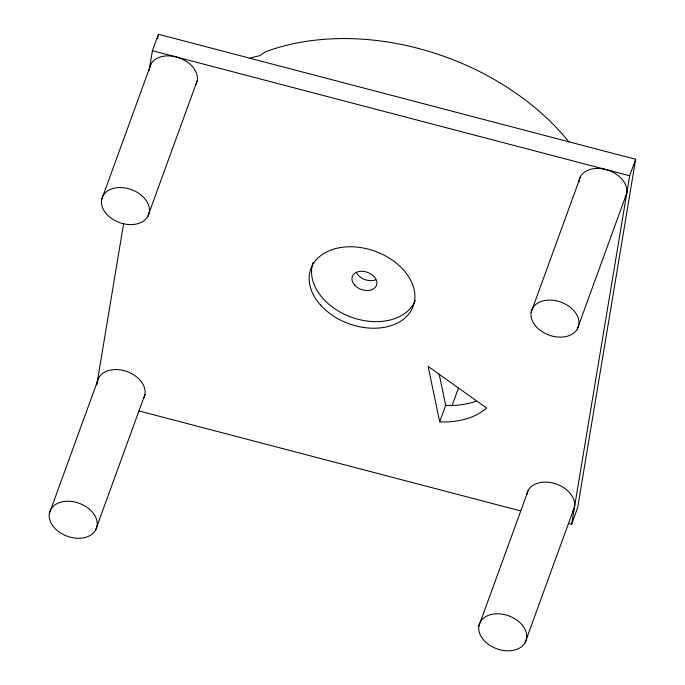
<?xml version="1.0" encoding="UTF-8"?>
<svg xmlns="http://www.w3.org/2000/svg" width="685" height="685" viewBox="0 0 685 685"><rect width="100%" height="100%" fill="white"/><g stroke="black" fill="none" stroke-linecap="round" stroke-linejoin="round"><path stroke-width="1.03" d="M96.765 384.893L123.565 223.926M149.15 70.247L152.404 50.716L158.398 34.25L635.654 159.288L577.626 507.825L571.632 524.282L568.653 523.503M157.696 38.463L158.398 34.25M571.632 524.282L629.661 175.754L635.654 159.288M101.568 199.832L151.068 63.842M147.737 216.631A24.771 17.519 20 0 0 122.058 187.63A24.771 17.519 20 0 0 106.509 213.985A24.771 17.519 20 0 0 147.737 216.631L197.229 80.642M49.346 513.51L98.837 377.521M95.506 530.31A24.771 17.519 20 0 0 69.836 501.309A24.771 17.519 20 0 0 54.278 527.664A24.771 17.519 20 0 0 95.506 530.31L145.006 394.32M439.676 421.832L428.151 366.398L486.641 408.063A74.322 52.557 20 0 1 439.676 421.832L445.67 405.366L439.145 373.993M451.894 406.136L458.436 388.147M531.106 312.369L580.597 176.379M577.267 329.168A24.771 17.519 20 0 0 551.596 300.167A24.771 17.519 20 0 0 536.047 326.522A24.771 17.519 20 0 0 577.267 329.168L626.766 193.179M478.875 626.047L528.375 490.058M525.035 642.847A24.771 17.519 20 0 0 499.365 613.846A24.771 17.519 20 0 0 483.815 640.201A24.771 17.519 20 0 0 525.035 642.847L574.535 506.857M152.404 50.716L629.661 175.754M138.935 410.923L520.857 510.984M249.845 58.43A222.967 157.661 20 0 1 251.566 57.608L259.632 55.691L265.831 51.658A222.967 157.661 20 0 1 569.055 142.06M375.722 279.745A12.887 9.111 20 0 1 356.508 272.75M415.264 300.501A54.5 38.54 20 0 1 350.566 316.881A54.5 38.54 20 0 1 313.199 262.269M578.868 182.527A24.771 17.519 20 0 1 607.663 170.043A24.771 17.519 20 0 1 625.199 197.477M149.33 69.99A24.771 17.519 20 0 1 178.134 57.506A24.771 17.519 20 0 1 195.67 84.94M526.808 494.356A24.771 17.519 20 0 1 556.665 484.149A24.771 17.519 20 0 1 572.968 511.156M97.107 383.668A24.771 17.519 20 0 1 125.903 371.184A24.771 17.519 20 0 1 143.439 398.619M475.964 401.196A74.322 52.557 20 0 1 445.67 405.366M354.573 285.02A12.887 9.111 20 0 0 376.014 286.399A12.887 9.111 20 0 0 362.665 271.32A12.887 9.111 20 0 0 354.573 285.02M320.383 304.885A54.5 38.54 20 0 0 411.077 310.707A54.5 38.54 20 0 0 354.599 246.908A54.5 38.54 20 0 0 320.383 304.885"/></g></svg>
